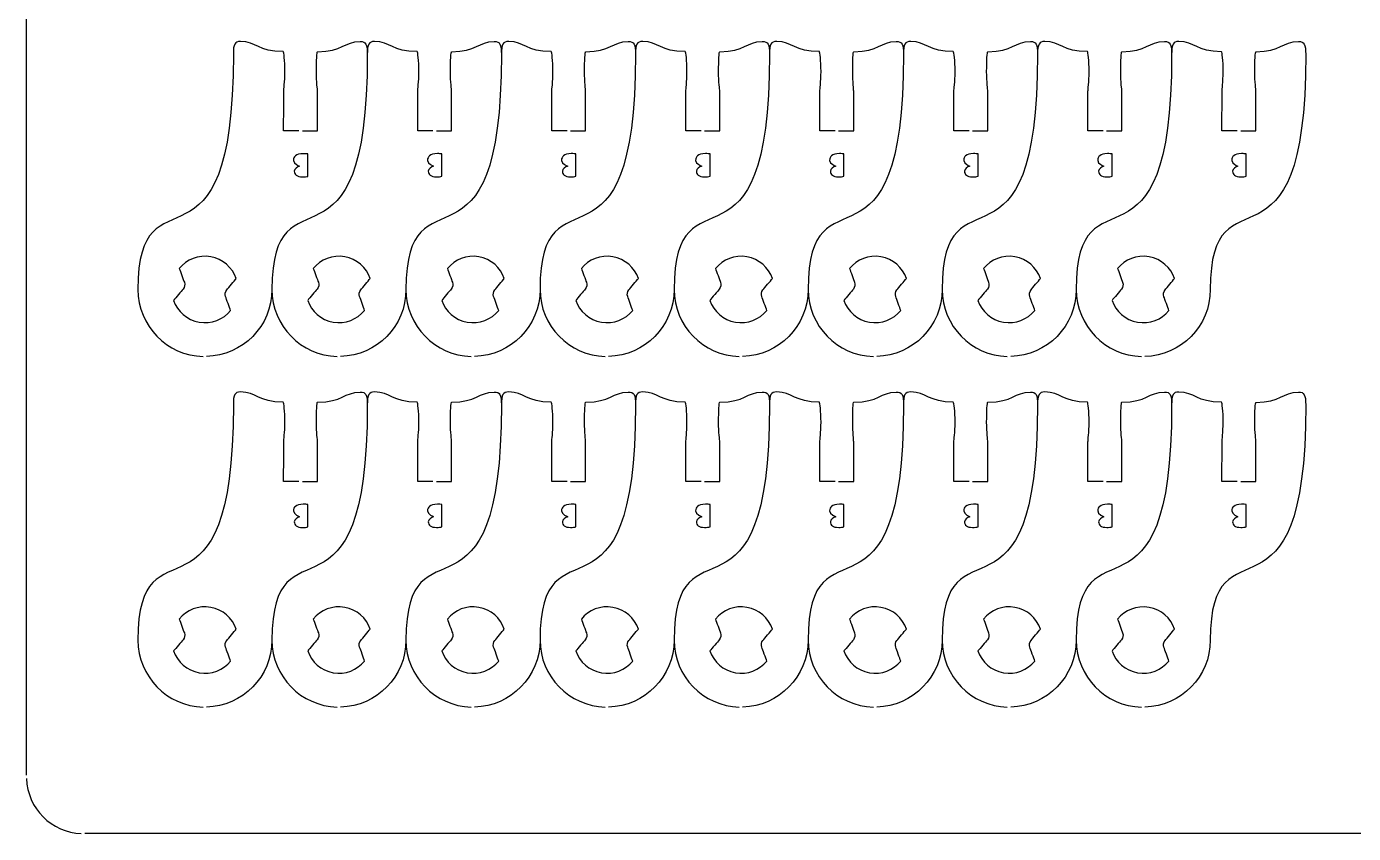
# Model space of a CAD drawing. Extents: x 0 to 300, y 0 to 300.
# Drawn here: x 0 to 117.5, y 0.1 to 71.5 of the extents above; entities that cross this region are included whole.
import ezdxf

# ---------------------------------------------------------------- set-up
doc = ezdxf.new("R2010")
doc.units = 0
doc.header["$MEASUREMENT"] = 0
doc.layers.add('DEFAULT', color=7, linetype='CONTINUOUS')

msp = doc.modelspace()

# ---------------------------------------------------------------- linework, layer by layer
at = {"layer": 'DEFAULT', "color": 1}
for points in [[(0, 5.25), (0, 294.95)], [(294.85, 0.1), (5.15, 0.1)]]:
    msp.add_lwpolyline(points, dxfattribs=at)
for points, knots in [([(24.12, 62.26), (23.67, 62.26), (23.21, 62.26), (22.76, 62.26), (22.76, 62.26), (22.77, 64.89), (22.77, 65.76), (22.77, 65.94), (22.87, 66.55), (22.87, 67.52), (22.87, 68.48), (22.78, 69.26), (22.72, 69.27), (20.51, 69.27), (20.35, 70.17), (18.95, 70.17), (18.43, 70.17), (18.31, 69.95), (18.31, 69.03), (18.31, 47.75), (9.86, 59.66), (9.86, 48.23), (9.86, 45.01), (12.43, 42.38), (15.63, 42.3)], [0, 0, 0, 0, 3.84, 3.84, 3.84, 4.84, 4.84, 4.84, 5.84, 5.84, 5.84, 6.84, 6.84, 6.84, 7.84, 7.84, 7.84, 8.84, 8.84, 8.84, 9.86, 9.86, 9.86, 10.86, 10.86, 10.86, 10.86]), ([(35.98, 62.26), (35.53, 62.26), (35.08, 62.26), (34.63, 62.26), (34.63, 62.26), (34.63, 64.89), (34.63, 65.76), (34.63, 65.94), (34.73, 66.55), (34.74, 67.52), (34.73, 68.48), (34.64, 69.26), (34.58, 69.27), (32.38, 69.27), (32.21, 70.17), (30.82, 70.17), (30.3, 70.17), (30.17, 69.95), (30.17, 69.03), (30.17, 47.75), (21.73, 59.66), (21.73, 48.23), (21.73, 45.01), (24.3, 42.38), (27.5, 42.3)], [0, 0, 0, 0, 3.84, 3.84, 3.84, 4.84, 4.84, 4.84, 5.84, 5.84, 5.84, 6.84, 6.84, 6.84, 7.84, 7.84, 7.84, 8.84, 8.84, 8.84, 9.86, 9.86, 9.86, 10.86, 10.86, 10.86, 10.86]), ([(24.42, 62.26), (24.87, 62.26), (25.32, 62.26), (25.76, 62.26), (25.76, 63.43), (25.76, 64.6), (25.76, 65.76), (25.76, 65.94), (25.67, 66.54), (25.67, 67.52), (25.67, 68.48), (25.71, 69.26), (25.76, 69.26), (27.98, 69.26), (28.14, 70.17), (29.53, 70.17), (30.05, 70.17), (30.17, 69.94), (30.17, 69.02)], [0, 0, 0, 0, 3.82, 3.82, 3.82, 13.74, 13.74, 13.74, 14.74, 14.74, 14.74, 15.74, 15.74, 15.74, 16.74, 16.74, 16.74, 17.74, 17.74, 17.74, 17.74]), ([(47.85, 62.26), (47.4, 62.26), (46.95, 62.26), (46.5, 62.26), (46.5, 62.26), (46.5, 64.89), (46.5, 65.76), (46.5, 65.94), (46.6, 66.55), (46.6, 67.52), (46.6, 68.48), (46.51, 69.26), (46.45, 69.27), (44.24, 69.27), (44.08, 70.17), (42.69, 70.17), (42.17, 70.17), (42.04, 69.95), (42.04, 69.03), (42.04, 47.75), (33.6, 59.66), (33.59, 48.23), (33.59, 45.01), (36.17, 42.38), (39.36, 42.3)], [0, 0, 0, 0, 3.84, 3.84, 3.84, 4.84, 4.84, 4.84, 5.84, 5.84, 5.84, 6.84, 6.84, 6.84, 7.84, 7.84, 7.84, 8.84, 8.84, 8.84, 9.86, 9.86, 9.86, 10.86, 10.86, 10.86, 10.86]), ([(36.28, 62.26), (36.73, 62.26), (37.18, 62.26), (37.63, 62.26), (37.63, 63.43), (37.63, 64.6), (37.63, 65.76), (37.63, 65.94), (37.53, 66.54), (37.53, 67.52), (37.53, 68.48), (37.58, 69.26), (37.63, 69.26), (39.84, 69.26), (40.01, 70.17), (41.4, 70.17), (41.92, 70.17), (42.04, 69.94), (42.04, 69.02)], [0, 0, 0, 0, 3.82, 3.82, 3.82, 13.74, 13.74, 13.74, 14.74, 14.74, 14.74, 15.74, 15.74, 15.74, 16.74, 16.74, 16.74, 17.74, 17.74, 17.74, 17.74]), ([(59.72, 62.26), (59.27, 62.26), (58.82, 62.26), (58.37, 62.26), (58.37, 62.26), (58.37, 64.89), (58.37, 65.76), (58.37, 65.94), (58.47, 66.55), (58.47, 67.52), (58.47, 68.48), (58.38, 69.26), (58.32, 69.27), (56.11, 69.27), (55.95, 70.17), (54.56, 70.17), (54.03, 70.17), (53.91, 69.95), (53.91, 69.03), (53.91, 47.75), (45.46, 59.66), (45.46, 48.23), (45.46, 45.01), (48.04, 42.38), (51.23, 42.3)], [0, 0, 0, 0, 3.84, 3.84, 3.84, 4.84, 4.84, 4.84, 5.84, 5.84, 5.84, 6.84, 6.84, 6.84, 7.84, 7.84, 7.84, 8.84, 8.84, 8.84, 9.86, 9.86, 9.86, 10.86, 10.86, 10.86, 10.86]), ([(48.15, 62.26), (48.6, 62.26), (49.05, 62.26), (49.5, 62.26), (49.5, 63.43), (49.5, 64.6), (49.5, 65.76), (49.5, 65.94), (49.4, 66.54), (49.4, 67.52), (49.4, 68.48), (49.45, 69.26), (49.5, 69.26), (51.71, 69.26), (51.87, 70.17), (53.27, 70.17), (53.79, 70.17), (53.91, 69.94), (53.91, 69.02)], [0, 0, 0, 0, 3.82, 3.82, 3.82, 13.74, 13.74, 13.74, 14.74, 14.74, 14.74, 15.74, 15.74, 15.74, 16.74, 16.74, 16.74, 17.74, 17.74, 17.74, 17.74]), ([(71.59, 62.26), (71.14, 62.26), (70.68, 62.26), (70.23, 62.26), (70.23, 62.26), (70.24, 64.89), (70.24, 65.76), (70.24, 65.94), (70.33, 66.55), (70.34, 67.52), (70.33, 68.48), (70.25, 69.26), (70.19, 69.27), (67.98, 69.27), (67.82, 70.17), (66.42, 70.17), (65.9, 70.17), (65.78, 69.95), (65.78, 69.03), (65.78, 47.75), (57.33, 59.66), (57.33, 48.23), (57.33, 45.01), (59.9, 42.38), (63.1, 42.3)], [0, 0, 0, 0, 3.84, 3.84, 3.84, 4.84, 4.84, 4.84, 5.84, 5.84, 5.84, 6.84, 6.84, 6.84, 7.84, 7.84, 7.84, 8.84, 8.84, 8.84, 9.86, 9.86, 9.86, 10.86, 10.86, 10.86, 10.86]), ([(60.02, 62.26), (60.47, 62.26), (60.92, 62.26), (61.37, 62.26), (61.37, 63.43), (61.37, 64.6), (61.37, 65.76), (61.37, 65.94), (61.27, 66.54), (61.27, 67.52), (61.27, 68.48), (61.31, 69.26), (61.37, 69.26), (63.58, 69.26), (63.74, 70.17), (65.13, 70.17), (65.65, 70.17), (65.78, 69.94), (65.78, 69.02)], [0, 0, 0, 0, 3.82, 3.82, 3.82, 13.74, 13.74, 13.74, 14.74, 14.74, 14.74, 15.74, 15.74, 15.74, 16.74, 16.74, 16.74, 17.74, 17.74, 17.74, 17.74]), ([(83.45, 62.26), (83, 62.26), (82.55, 62.26), (82.1, 62.26), (82.1, 62.26), (82.1, 64.89), (82.1, 65.76), (82.1, 65.94), (82.2, 66.55), (82.21, 67.52), (82.2, 68.48), (82.11, 69.26), (82.05, 69.27), (79.85, 69.27), (79.68, 70.17), (78.29, 70.17), (77.77, 70.17), (77.64, 69.95), (77.64, 69.03), (77.64, 47.75), (69.2, 59.66), (69.2, 48.23), (69.2, 45.01), (71.77, 42.38), (74.97, 42.3)], [0, 0, 0, 0, 3.84, 3.84, 3.84, 4.84, 4.84, 4.84, 5.84, 5.84, 5.84, 6.84, 6.84, 6.84, 7.84, 7.84, 7.84, 8.84, 8.84, 8.84, 9.86, 9.86, 9.86, 10.86, 10.86, 10.86, 10.86]), ([(71.89, 62.26), (72.34, 62.26), (72.79, 62.26), (73.23, 62.26), (73.23, 63.43), (73.23, 64.6), (73.23, 65.76), (73.23, 65.94), (73.14, 66.54), (73.14, 67.52), (73.14, 68.48), (73.18, 69.26), (73.23, 69.26), (75.45, 69.26), (75.61, 70.17), (77, 70.17), (77.52, 70.17), (77.64, 69.94), (77.64, 69.02)], [0, 0, 0, 0, 3.82, 3.82, 3.82, 13.74, 13.74, 13.74, 14.74, 14.74, 14.74, 15.74, 15.74, 15.74, 16.74, 16.74, 16.74, 17.74, 17.74, 17.74, 17.74]), ([(95.32, 62.26), (94.87, 62.26), (94.42, 62.26), (93.97, 62.26), (93.97, 62.26), (93.97, 64.89), (93.97, 65.76), (93.97, 65.94), (94.07, 66.55), (94.07, 67.52), (94.07, 68.48), (93.98, 69.26), (93.92, 69.27), (91.71, 69.27), (91.55, 70.17), (90.16, 70.17), (89.64, 70.17), (89.51, 69.95), (89.51, 69.03), (89.51, 47.75), (81.07, 59.66), (81.06, 48.23), (81.06, 45.01), (83.64, 42.38), (86.83, 42.3)], [0, 0, 0, 0, 3.84, 3.84, 3.84, 4.84, 4.84, 4.84, 5.84, 5.84, 5.84, 6.84, 6.84, 6.84, 7.84, 7.84, 7.84, 8.84, 8.84, 8.84, 9.86, 9.86, 9.86, 10.86, 10.86, 10.86, 10.86]), ([(83.75, 62.26), (84.2, 62.26), (84.65, 62.26), (85.1, 62.26), (85.1, 63.43), (85.1, 64.6), (85.1, 65.76), (85.1, 65.94), (85, 66.54), (85, 67.52), (85, 68.48), (85.05, 69.26), (85.1, 69.26), (87.31, 69.26), (87.48, 70.17), (88.87, 70.17), (89.39, 70.17), (89.51, 69.94), (89.51, 69.02)], [0, 0, 0, 0, 3.82, 3.82, 3.82, 13.74, 13.74, 13.74, 14.74, 14.74, 14.74, 15.74, 15.74, 15.74, 16.74, 16.74, 16.74, 17.74, 17.74, 17.74, 17.74]), ([(107.19, 62.26), (106.74, 62.26), (106.29, 62.26), (105.83, 62.26), (105.83, 62.26), (105.84, 64.88), (105.84, 65.76), (105.84, 65.94), (105.94, 66.55), (105.94, 67.51), (105.94, 68.47), (105.85, 69.25), (105.79, 69.26), (103.58, 69.26), (103.42, 70.17), (102.02, 70.17), (101.5, 70.17), (101.38, 69.94), (101.38, 69.02), (101.38, 47.75), (92.93, 59.65), (92.93, 48.22), (92.93, 45.01), (95.51, 42.38), (98.7, 42.3)], [0, 0, 0, 0, 3.84, 3.84, 3.84, 4.84, 4.84, 4.84, 5.84, 5.84, 5.84, 6.84, 6.84, 6.84, 7.84, 7.84, 7.84, 8.84, 8.84, 8.84, 9.86, 9.86, 9.86, 10.86, 10.86, 10.86, 10.86]), ([(95.62, 62.26), (96.07, 62.26), (96.52, 62.26), (96.97, 62.26), (96.97, 63.43), (96.97, 64.6), (96.97, 65.76), (96.97, 65.94), (96.87, 66.54), (96.87, 67.52), (96.87, 68.48), (96.92, 69.26), (96.97, 69.26), (99.18, 69.26), (99.34, 70.17), (100.74, 70.17), (101.26, 70.17), (101.38, 69.94), (101.38, 69.02)], [0, 0, 0, 0, 3.82, 3.82, 3.82, 13.74, 13.74, 13.74, 14.74, 14.74, 14.74, 15.74, 15.74, 15.74, 16.74, 16.74, 16.74, 17.74, 17.74, 17.74, 17.74]), ([(107.49, 62.26), (107.94, 62.26), (108.39, 62.26), (108.84, 62.26), (108.84, 63.43), (108.84, 64.59), (108.84, 65.76), (108.84, 65.94), (108.74, 66.54), (108.74, 67.51), (108.74, 68.48), (108.78, 69.26), (108.84, 69.26), (111.05, 69.26), (111.21, 70.17), (112.6, 70.17), (113.12, 70.17), (113.25, 69.94), (113.25, 69.02), (113.25, 47.75), (104.8, 59.65), (104.8, 48.23), (104.8, 45), (102.21, 42.36), (99, 42.3)], [0, 0, 0, 0, 3.82, 3.82, 3.82, 13.74, 13.74, 13.74, 14.74, 14.74, 14.74, 15.74, 15.74, 15.74, 16.74, 16.74, 16.74, 17.74, 17.74, 17.74, 18.74, 18.74, 18.74, 19.74, 19.74, 19.74, 19.74]), ([(16.31, 51.12), (17.38, 50.93), (18.22, 50.17), (18.57, 49.2), (18.38, 48.97), (17.89, 48.39), (17.72, 48.2), (17.59, 48.03), (17.55, 47.8), (17.62, 47.6), (17.71, 47.36), (17.97, 46.64), (18.07, 46.37), (17.42, 45.58), (16.37, 45.15), (15.29, 45.34), (14.2, 45.53), (13.36, 46.29), (13.02, 47.26), (13.21, 47.48), (13.7, 48.07), (13.86, 48.26), (14, 48.43), (14.04, 48.66), (13.97, 48.86), (13.88, 49.1), (13.62, 49.81), (13.52, 50.08), (14.17, 50.88), (15.22, 51.31), (16.31, 51.12)], [1, 1, 1, 1, 2, 2, 2, 3, 3, 3, 4, 4, 4, 5, 5, 5, 6, 6, 6, 7, 7, 7, 8, 8, 8, 9, 9, 9, 10, 10, 10, 11, 11, 11, 11]), ([(28.17, 51.12), (29.25, 50.93), (30.09, 50.17), (30.43, 49.2), (30.24, 48.97), (29.76, 48.39), (29.59, 48.2), (29.45, 48.03), (29.41, 47.8), (29.49, 47.6), (29.58, 47.36), (29.83, 46.64), (29.93, 46.37), (29.28, 45.58), (28.23, 45.15), (27.15, 45.34), (26.07, 45.53), (25.23, 46.29), (24.89, 47.26), (25.08, 47.48), (25.57, 48.07), (25.73, 48.26), (25.87, 48.43), (25.91, 48.66), (25.84, 48.86), (25.75, 49.1), (25.49, 49.81), (25.39, 50.08), (26.04, 50.88), (27.09, 51.31), (28.17, 51.12)], [1, 1, 1, 1, 2, 2, 2, 3, 3, 3, 4, 4, 4, 5, 5, 5, 6, 6, 6, 7, 7, 7, 8, 8, 8, 9, 9, 9, 10, 10, 10, 11, 11, 11, 11]), ([(40.04, 51.12), (41.12, 50.93), (41.96, 50.17), (42.3, 49.2), (42.11, 48.97), (41.62, 48.39), (41.46, 48.2), (41.32, 48.03), (41.28, 47.8), (41.35, 47.6), (41.44, 47.36), (41.7, 46.64), (41.8, 46.37), (41.15, 45.58), (40.1, 45.15), (39.02, 45.34), (37.93, 45.53), (37.09, 46.29), (36.76, 47.26), (36.95, 47.48), (37.43, 48.07), (37.6, 48.26), (37.74, 48.43), (37.78, 48.66), (37.7, 48.86), (37.62, 49.1), (37.36, 49.81), (37.26, 50.08), (37.91, 50.88), (38.96, 51.31), (40.04, 51.12)], [1, 1, 1, 1, 2, 2, 2, 3, 3, 3, 4, 4, 4, 5, 5, 5, 6, 6, 6, 7, 7, 7, 8, 8, 8, 9, 9, 9, 10, 10, 10, 11, 11, 11, 11]), ([(51.91, 51.12), (52.99, 50.93), (53.83, 50.17), (54.17, 49.2), (53.98, 48.97), (53.49, 48.39), (53.33, 48.2), (53.19, 48.03), (53.15, 47.8), (53.22, 47.6), (53.31, 47.36), (53.57, 46.64), (53.67, 46.37), (53.02, 45.58), (51.97, 45.15), (50.89, 45.34), (49.8, 45.53), (48.96, 46.29), (48.63, 47.26), (48.81, 47.48), (49.3, 48.07), (49.47, 48.26), (49.6, 48.43), (49.65, 48.66), (49.57, 48.86), (49.48, 49.1), (49.23, 49.81), (49.12, 50.08), (49.77, 50.88), (50.82, 51.31), (51.91, 51.12)], [1, 1, 1, 1, 2, 2, 2, 3, 3, 3, 4, 4, 4, 5, 5, 5, 6, 6, 6, 7, 7, 7, 8, 8, 8, 9, 9, 9, 10, 10, 10, 11, 11, 11, 11]), ([(63.78, 51.12), (64.85, 50.93), (65.69, 50.17), (66.04, 49.2), (65.85, 48.97), (65.36, 48.39), (65.19, 48.2), (65.06, 48.03), (65.02, 47.8), (65.09, 47.6), (65.18, 47.36), (65.44, 46.64), (65.54, 46.37), (64.89, 45.58), (63.83, 45.15), (62.76, 45.34), (61.67, 45.53), (60.83, 46.29), (60.49, 47.26), (60.68, 47.48), (61.17, 48.07), (61.33, 48.26), (61.47, 48.43), (61.51, 48.66), (61.44, 48.86), (61.35, 49.1), (61.09, 49.81), (60.99, 50.08), (61.64, 50.88), (62.69, 51.31), (63.78, 51.12)], [1, 1, 1, 1, 2, 2, 2, 3, 3, 3, 4, 4, 4, 5, 5, 5, 6, 6, 6, 7, 7, 7, 8, 8, 8, 9, 9, 9, 10, 10, 10, 11, 11, 11, 11]), ([(75.64, 51.12), (76.72, 50.93), (77.56, 50.17), (77.9, 49.2), (77.71, 48.97), (77.23, 48.39), (77.06, 48.2), (76.92, 48.03), (76.88, 47.8), (76.95, 47.6), (77.05, 47.36), (77.3, 46.64), (77.4, 46.37), (76.75, 45.58), (75.7, 45.15), (74.62, 45.34), (73.54, 45.53), (72.7, 46.29), (72.36, 47.26), (72.55, 47.48), (73.04, 48.07), (73.2, 48.26), (73.34, 48.43), (73.38, 48.66), (73.31, 48.86), (73.22, 49.1), (72.96, 49.81), (72.86, 50.08), (73.51, 50.88), (74.56, 51.31), (75.64, 51.12)], [1, 1, 1, 1, 2, 2, 2, 3, 3, 3, 4, 4, 4, 5, 5, 5, 6, 6, 6, 7, 7, 7, 8, 8, 8, 9, 9, 9, 10, 10, 10, 11, 11, 11, 11]), ([(87.51, 51.12), (88.59, 50.93), (89.43, 50.17), (89.77, 49.2), (89.58, 48.97), (89.09, 48.39), (88.93, 48.2), (88.79, 48.03), (88.75, 47.8), (88.82, 47.6), (88.91, 47.36), (89.17, 46.64), (89.27, 46.37), (88.62, 45.58), (87.57, 45.15), (86.49, 45.34), (85.4, 45.53), (84.56, 46.29), (84.23, 47.26), (84.42, 47.48), (84.9, 48.07), (85.07, 48.26), (85.21, 48.43), (85.25, 48.66), (85.17, 48.86), (85.09, 49.1), (84.83, 49.81), (84.73, 50.08), (85.38, 50.88), (86.43, 51.31), (87.51, 51.12)], [1, 1, 1, 1, 2, 2, 2, 3, 3, 3, 4, 4, 4, 5, 5, 5, 6, 6, 6, 7, 7, 7, 8, 8, 8, 9, 9, 9, 10, 10, 10, 11, 11, 11, 11]), ([(99.38, 51.12), (100.46, 50.92), (101.3, 50.17), (101.64, 49.2), (101.45, 48.97), (100.96, 48.39), (100.8, 48.19), (100.66, 48.03), (100.62, 47.8), (100.69, 47.59), (100.78, 47.35), (101.04, 46.63), (101.14, 46.36), (100.49, 45.57), (99.44, 45.15), (98.36, 45.34), (97.27, 45.53), (96.43, 46.29), (96.1, 47.26), (96.28, 47.48), (96.77, 48.06), (96.94, 48.26), (97.07, 48.42), (97.12, 48.65), (97.04, 48.86), (96.95, 49.1), (96.7, 49.8), (96.59, 50.08), (97.24, 50.88), (98.29, 51.31), (99.38, 51.12)], [1, 1, 1, 1, 2, 2, 2, 3, 3, 3, 4, 4, 4, 5, 5, 5, 6, 6, 6, 7, 7, 7, 8, 8, 8, 9, 9, 9, 10, 10, 10, 11, 11, 11, 11]), ([(21.73, 48.23), (21.73, 48.23), (21.73, 48.23), (21.73, 48.22), (21.72, 45), (19.13, 42.37), (15.93, 42.3)], [0, 0, 0, 0, 0.02, 0.02, 0.02, 1.02, 1.02, 1.02, 1.02]), ([(33.59, 48.23), (33.59, 48.23), (33.59, 48.23), (33.59, 48.22), (33.59, 45), (31, 42.37), (27.8, 42.3)], [0, 0, 0, 0, 0.02, 0.02, 0.02, 1.02, 1.02, 1.02, 1.02]), ([(45.46, 48.23), (45.46, 48.23), (45.46, 48.23), (45.46, 48.22), (45.46, 45), (42.87, 42.37), (39.66, 42.3)], [0, 0, 0, 0, 0.02, 0.02, 0.02, 1.02, 1.02, 1.02, 1.02]), ([(57.33, 48.23), (57.33, 48.23), (57.33, 48.23), (57.33, 48.22), (57.32, 45), (54.74, 42.37), (51.53, 42.3)], [0, 0, 0, 0, 0.02, 0.02, 0.02, 1.02, 1.02, 1.02, 1.02]), ([(69.2, 48.23), (69.2, 48.23), (69.2, 48.23), (69.2, 48.22), (69.19, 45), (66.6, 42.37), (63.4, 42.3)], [0, 0, 0, 0, 0.02, 0.02, 0.02, 1.02, 1.02, 1.02, 1.02]), ([(81.06, 48.23), (81.06, 48.23), (81.06, 48.23), (81.06, 48.22), (81.06, 45), (78.47, 42.37), (75.27, 42.3)], [0, 0, 0, 0, 0.02, 0.02, 0.02, 1.02, 1.02, 1.02, 1.02]), ([(92.93, 48.23), (92.93, 48.23), (92.93, 48.23), (92.93, 48.22), (92.93, 45), (90.34, 42.37), (87.13, 42.3)], [0, 0, 0, 0, 0.02, 0.02, 0.02, 1.02, 1.02, 1.02, 1.02]), ([(24.12, 31.25), (23.67, 31.25), (23.21, 31.25), (22.76, 31.25), (22.76, 31.25), (22.77, 33.87), (22.77, 34.75), (22.77, 34.92), (22.87, 35.53), (22.87, 36.5), (22.87, 37.46), (22.78, 38.24), (22.72, 38.25), (20.51, 38.25), (20.35, 39.16), (18.95, 39.16), (18.43, 39.16), (18.31, 38.93), (18.31, 38.01), (18.31, 16.74), (9.86, 28.64), (9.86, 17.21), (9.86, 13.99), (12.43, 11.37), (15.63, 11.28)], [0, 0, 0, 0, 3.84, 3.84, 3.84, 4.84, 4.84, 4.84, 5.84, 5.84, 5.84, 6.84, 6.84, 6.84, 7.84, 7.84, 7.84, 8.84, 8.84, 8.84, 9.86, 9.86, 9.86, 10.86, 10.86, 10.86, 10.86]), ([(35.98, 31.25), (35.53, 31.25), (35.08, 31.25), (34.63, 31.25), (34.63, 31.25), (34.63, 33.87), (34.63, 34.75), (34.63, 34.92), (34.73, 35.53), (34.74, 36.5), (34.73, 37.46), (34.64, 38.24), (34.58, 38.25), (32.38, 38.25), (32.21, 39.16), (30.82, 39.16), (30.3, 39.16), (30.17, 38.93), (30.17, 38.01), (30.17, 16.74), (21.73, 28.64), (21.73, 17.21), (21.73, 13.99), (24.3, 11.37), (27.5, 11.28)], [0, 0, 0, 0, 3.84, 3.84, 3.84, 4.84, 4.84, 4.84, 5.84, 5.84, 5.84, 6.84, 6.84, 6.84, 7.84, 7.84, 7.84, 8.84, 8.84, 8.84, 9.86, 9.86, 9.86, 10.86, 10.86, 10.86, 10.86]), ([(24.42, 31.25), (24.87, 31.25), (25.32, 31.25), (25.76, 31.25), (25.76, 32.41), (25.76, 33.58), (25.76, 34.75), (25.76, 34.92), (25.67, 35.53), (25.67, 36.5), (25.67, 37.47), (25.71, 38.25), (25.76, 38.25), (27.98, 38.25), (28.14, 39.15), (29.53, 39.15), (30.05, 39.15), (30.17, 38.93), (30.17, 38.01)], [0, 0, 0, 0, 3.82, 3.82, 3.82, 13.74, 13.74, 13.74, 14.74, 14.74, 14.74, 15.74, 15.74, 15.74, 16.74, 16.74, 16.74, 17.74, 17.74, 17.74, 17.74]), ([(47.85, 31.25), (47.4, 31.25), (46.95, 31.25), (46.5, 31.25), (46.5, 31.25), (46.5, 33.87), (46.5, 34.75), (46.5, 34.92), (46.6, 35.53), (46.6, 36.5), (46.6, 37.46), (46.51, 38.24), (46.45, 38.25), (44.24, 38.25), (44.08, 39.16), (42.69, 39.16), (42.17, 39.16), (42.04, 38.93), (42.04, 38.01), (42.04, 16.74), (33.6, 28.64), (33.59, 17.21), (33.59, 13.99), (36.17, 11.37), (39.36, 11.28)], [0, 0, 0, 0, 3.84, 3.84, 3.84, 4.84, 4.84, 4.84, 5.84, 5.84, 5.84, 6.84, 6.84, 6.84, 7.84, 7.84, 7.84, 8.84, 8.84, 8.84, 9.86, 9.86, 9.86, 10.86, 10.86, 10.86, 10.86]), ([(36.28, 31.25), (36.73, 31.25), (37.18, 31.25), (37.63, 31.25), (37.63, 32.41), (37.63, 33.58), (37.63, 34.75), (37.63, 34.92), (37.53, 35.53), (37.53, 36.5), (37.53, 37.47), (37.58, 38.25), (37.63, 38.25), (39.84, 38.25), (40.01, 39.15), (41.4, 39.15), (41.92, 39.15), (42.04, 38.93), (42.04, 38.01)], [0, 0, 0, 0, 3.82, 3.82, 3.82, 13.74, 13.74, 13.74, 14.74, 14.74, 14.74, 15.74, 15.74, 15.74, 16.74, 16.74, 16.74, 17.74, 17.74, 17.74, 17.74]), ([(59.72, 31.25), (59.27, 31.25), (58.82, 31.25), (58.37, 31.25), (58.37, 31.25), (58.37, 33.87), (58.37, 34.75), (58.37, 34.92), (58.47, 35.53), (58.47, 36.5), (58.47, 37.46), (58.38, 38.24), (58.32, 38.25), (56.11, 38.25), (55.95, 39.16), (54.56, 39.16), (54.03, 39.16), (53.91, 38.93), (53.91, 38.01), (53.91, 16.74), (45.46, 28.64), (45.46, 17.21), (45.46, 13.99), (48.04, 11.37), (51.23, 11.28)], [0, 0, 0, 0, 3.84, 3.84, 3.84, 4.84, 4.84, 4.84, 5.84, 5.84, 5.84, 6.84, 6.84, 6.84, 7.84, 7.84, 7.84, 8.84, 8.84, 8.84, 9.86, 9.86, 9.86, 10.86, 10.86, 10.86, 10.86]), ([(48.15, 31.25), (48.6, 31.25), (49.05, 31.25), (49.5, 31.25), (49.5, 32.41), (49.5, 33.58), (49.5, 34.75), (49.5, 34.92), (49.4, 35.53), (49.4, 36.5), (49.4, 37.47), (49.45, 38.25), (49.5, 38.25), (51.71, 38.25), (51.87, 39.15), (53.27, 39.15), (53.79, 39.15), (53.91, 38.93), (53.91, 38.01)], [0, 0, 0, 0, 3.82, 3.82, 3.82, 13.74, 13.74, 13.74, 14.74, 14.74, 14.74, 15.74, 15.74, 15.74, 16.74, 16.74, 16.74, 17.74, 17.74, 17.74, 17.74]), ([(71.59, 31.25), (71.14, 31.25), (70.68, 31.25), (70.23, 31.25), (70.23, 31.25), (70.24, 33.87), (70.24, 34.75), (70.24, 34.92), (70.33, 35.53), (70.34, 36.5), (70.33, 37.46), (70.25, 38.24), (70.19, 38.25), (67.98, 38.25), (67.82, 39.16), (66.42, 39.16), (65.9, 39.16), (65.78, 38.93), (65.78, 38.01), (65.78, 16.74), (57.33, 28.64), (57.33, 17.21), (57.33, 13.99), (59.9, 11.37), (63.1, 11.28)], [0, 0, 0, 0, 3.84, 3.84, 3.84, 4.84, 4.84, 4.84, 5.84, 5.84, 5.84, 6.84, 6.84, 6.84, 7.84, 7.84, 7.84, 8.84, 8.84, 8.84, 9.86, 9.86, 9.86, 10.86, 10.86, 10.86, 10.86]), ([(60.02, 31.25), (60.47, 31.25), (60.92, 31.25), (61.37, 31.25), (61.37, 32.41), (61.37, 33.58), (61.37, 34.75), (61.37, 34.92), (61.27, 35.53), (61.27, 36.5), (61.27, 37.47), (61.31, 38.25), (61.37, 38.25), (63.58, 38.25), (63.74, 39.15), (65.13, 39.15), (65.65, 39.15), (65.78, 38.93), (65.78, 38.01)], [0, 0, 0, 0, 3.82, 3.82, 3.82, 13.74, 13.74, 13.74, 14.74, 14.74, 14.74, 15.74, 15.74, 15.74, 16.74, 16.74, 16.74, 17.74, 17.74, 17.74, 17.74]), ([(83.45, 31.25), (83, 31.25), (82.55, 31.25), (82.1, 31.25), (82.1, 31.25), (82.1, 33.87), (82.1, 34.75), (82.1, 34.92), (82.2, 35.53), (82.21, 36.5), (82.2, 37.46), (82.11, 38.24), (82.05, 38.25), (79.85, 38.25), (79.68, 39.16), (78.29, 39.16), (77.77, 39.16), (77.64, 38.93), (77.64, 38.01), (77.64, 16.74), (69.2, 28.64), (69.2, 17.21), (69.2, 13.99), (71.77, 11.37), (74.97, 11.28)], [0, 0, 0, 0, 3.84, 3.84, 3.84, 4.84, 4.84, 4.84, 5.84, 5.84, 5.84, 6.84, 6.84, 6.84, 7.84, 7.84, 7.84, 8.84, 8.84, 8.84, 9.86, 9.86, 9.86, 10.86, 10.86, 10.86, 10.86]), ([(71.89, 31.25), (72.34, 31.25), (72.79, 31.25), (73.23, 31.25), (73.23, 32.41), (73.23, 33.58), (73.23, 34.75), (73.23, 34.92), (73.14, 35.53), (73.14, 36.5), (73.14, 37.47), (73.18, 38.25), (73.23, 38.25), (75.45, 38.25), (75.61, 39.15), (77, 39.15), (77.52, 39.15), (77.64, 38.93), (77.64, 38.01)], [0, 0, 0, 0, 3.82, 3.82, 3.82, 13.74, 13.74, 13.74, 14.74, 14.74, 14.74, 15.74, 15.74, 15.74, 16.74, 16.74, 16.74, 17.74, 17.74, 17.74, 17.74]), ([(95.32, 31.25), (94.87, 31.25), (94.42, 31.25), (93.97, 31.25), (93.97, 31.25), (93.97, 33.87), (93.97, 34.75), (93.97, 34.92), (94.07, 35.53), (94.07, 36.5), (94.07, 37.46), (93.98, 38.24), (93.92, 38.25), (91.71, 38.25), (91.55, 39.16), (90.16, 39.16), (89.64, 39.16), (89.51, 38.93), (89.51, 38.01), (89.51, 16.74), (81.07, 28.64), (81.06, 17.21), (81.06, 13.99), (83.64, 11.37), (86.83, 11.28)], [0, 0, 0, 0, 3.84, 3.84, 3.84, 4.84, 4.84, 4.84, 5.84, 5.84, 5.84, 6.84, 6.84, 6.84, 7.84, 7.84, 7.84, 8.84, 8.84, 8.84, 9.86, 9.86, 9.86, 10.86, 10.86, 10.86, 10.86]), ([(83.75, 31.25), (84.2, 31.25), (84.65, 31.25), (85.1, 31.25), (85.1, 32.41), (85.1, 33.58), (85.1, 34.75), (85.1, 34.92), (85, 35.53), (85, 36.5), (85, 37.47), (85.05, 38.25), (85.1, 38.25), (87.31, 38.25), (87.48, 39.15), (88.87, 39.15), (89.39, 39.15), (89.51, 38.93), (89.51, 38.01)], [0, 0, 0, 0, 3.82, 3.82, 3.82, 13.74, 13.74, 13.74, 14.74, 14.74, 14.74, 15.74, 15.74, 15.74, 16.74, 16.74, 16.74, 17.74, 17.74, 17.74, 17.74]), ([(107.19, 31.24), (106.74, 31.24), (106.29, 31.24), (105.83, 31.24), (105.83, 31.24), (105.84, 33.87), (105.84, 34.74), (105.84, 34.92), (105.94, 35.53), (105.94, 36.5), (105.94, 37.46), (105.85, 38.24), (105.79, 38.25), (103.58, 38.25), (103.42, 39.15), (102.02, 39.15), (101.5, 39.15), (101.38, 38.93), (101.38, 38.01), (101.38, 16.73), (92.93, 28.64), (92.93, 17.21), (92.93, 13.99), (95.51, 11.36), (98.7, 11.28)], [0, 0, 0, 0, 3.84, 3.84, 3.84, 4.84, 4.84, 4.84, 5.84, 5.84, 5.84, 6.84, 6.84, 6.84, 7.84, 7.84, 7.84, 8.84, 8.84, 8.84, 9.86, 9.86, 9.86, 10.86, 10.86, 10.86, 10.86]), ([(95.62, 31.25), (96.07, 31.25), (96.52, 31.25), (96.97, 31.25), (96.97, 32.41), (96.97, 33.58), (96.97, 34.75), (96.97, 34.92), (96.87, 35.53), (96.87, 36.5), (96.87, 37.47), (96.92, 38.25), (96.97, 38.25), (99.18, 38.25), (99.34, 39.15), (100.74, 39.15), (101.26, 39.15), (101.38, 38.93), (101.38, 38.01)], [0, 0, 0, 0, 3.82, 3.82, 3.82, 13.74, 13.74, 13.74, 14.74, 14.74, 14.74, 15.74, 15.74, 15.74, 16.74, 16.74, 16.74, 17.74, 17.74, 17.74, 17.74]), ([(107.49, 31.24), (107.94, 31.24), (108.39, 31.24), (108.84, 31.24), (108.84, 32.41), (108.84, 33.58), (108.84, 34.74), (108.84, 34.92), (108.74, 35.52), (108.74, 36.5), (108.74, 37.46), (108.78, 38.24), (108.84, 38.24), (111.05, 38.24), (111.21, 39.15), (112.6, 39.15), (113.12, 39.15), (113.25, 38.92), (113.25, 38), (113.25, 16.73), (104.8, 28.63), (104.8, 17.21), (104.8, 13.99), (102.21, 11.35), (99, 11.28)], [0, 0, 0, 0, 3.82, 3.82, 3.82, 13.74, 13.74, 13.74, 14.74, 14.74, 14.74, 15.74, 15.74, 15.74, 16.74, 16.74, 16.74, 17.74, 17.74, 17.74, 18.74, 18.74, 18.74, 19.74, 19.74, 19.74, 19.74]), ([(16.31, 20.1), (17.38, 19.91), (18.22, 19.15), (18.57, 18.18), (18.38, 17.96), (17.89, 17.37), (17.72, 17.18), (17.59, 17.02), (17.55, 16.79), (17.62, 16.58), (17.71, 16.34), (17.97, 15.62), (18.07, 15.35), (17.42, 14.56), (16.37, 14.13), (15.29, 14.32), (14.2, 14.51), (13.36, 15.28), (13.02, 16.25), (13.21, 16.47), (13.7, 17.05), (13.86, 17.24), (14, 17.41), (14.04, 17.64), (13.97, 17.84), (13.88, 18.08), (13.62, 18.79), (13.52, 19.07), (14.17, 19.87), (15.22, 20.3), (16.31, 20.1)], [1, 1, 1, 1, 2, 2, 2, 3, 3, 3, 4, 4, 4, 5, 5, 5, 6, 6, 6, 7, 7, 7, 8, 8, 8, 9, 9, 9, 10, 10, 10, 11, 11, 11, 11]), ([(28.17, 20.1), (29.25, 19.91), (30.09, 19.15), (30.43, 18.18), (30.24, 17.96), (29.76, 17.37), (29.59, 17.18), (29.45, 17.02), (29.41, 16.79), (29.49, 16.58), (29.58, 16.34), (29.83, 15.62), (29.93, 15.35), (29.28, 14.56), (28.23, 14.13), (27.15, 14.32), (26.07, 14.51), (25.23, 15.28), (24.89, 16.25), (25.08, 16.47), (25.57, 17.05), (25.73, 17.24), (25.87, 17.41), (25.91, 17.64), (25.84, 17.84), (25.75, 18.08), (25.49, 18.79), (25.39, 19.07), (26.04, 19.87), (27.09, 20.3), (28.17, 20.1)], [1, 1, 1, 1, 2, 2, 2, 3, 3, 3, 4, 4, 4, 5, 5, 5, 6, 6, 6, 7, 7, 7, 8, 8, 8, 9, 9, 9, 10, 10, 10, 11, 11, 11, 11]), ([(40.04, 20.1), (41.12, 19.91), (41.96, 19.15), (42.3, 18.18), (42.11, 17.96), (41.62, 17.37), (41.46, 17.18), (41.32, 17.02), (41.28, 16.79), (41.35, 16.58), (41.44, 16.34), (41.7, 15.62), (41.8, 15.35), (41.15, 14.56), (40.1, 14.13), (39.02, 14.32), (37.93, 14.51), (37.09, 15.28), (36.76, 16.25), (36.95, 16.47), (37.43, 17.05), (37.6, 17.24), (37.74, 17.41), (37.78, 17.64), (37.7, 17.84), (37.62, 18.08), (37.36, 18.79), (37.26, 19.07), (37.91, 19.87), (38.96, 20.3), (40.04, 20.1)], [1, 1, 1, 1, 2, 2, 2, 3, 3, 3, 4, 4, 4, 5, 5, 5, 6, 6, 6, 7, 7, 7, 8, 8, 8, 9, 9, 9, 10, 10, 10, 11, 11, 11, 11]), ([(51.91, 20.1), (52.99, 19.91), (53.83, 19.15), (54.17, 18.18), (53.98, 17.96), (53.49, 17.37), (53.33, 17.18), (53.19, 17.02), (53.15, 16.79), (53.22, 16.58), (53.31, 16.34), (53.57, 15.62), (53.67, 15.35), (53.02, 14.56), (51.97, 14.13), (50.89, 14.32), (49.8, 14.51), (48.96, 15.28), (48.63, 16.25), (48.81, 16.47), (49.3, 17.05), (49.47, 17.24), (49.6, 17.41), (49.65, 17.64), (49.57, 17.84), (49.48, 18.08), (49.23, 18.79), (49.12, 19.07), (49.77, 19.87), (50.82, 20.3), (51.91, 20.1)], [1, 1, 1, 1, 2, 2, 2, 3, 3, 3, 4, 4, 4, 5, 5, 5, 6, 6, 6, 7, 7, 7, 8, 8, 8, 9, 9, 9, 10, 10, 10, 11, 11, 11, 11]), ([(63.78, 20.1), (64.85, 19.91), (65.69, 19.15), (66.04, 18.18), (65.85, 17.96), (65.36, 17.37), (65.19, 17.18), (65.06, 17.02), (65.02, 16.79), (65.09, 16.58), (65.18, 16.34), (65.44, 15.62), (65.54, 15.35), (64.89, 14.56), (63.83, 14.13), (62.76, 14.32), (61.67, 14.51), (60.83, 15.28), (60.49, 16.25), (60.68, 16.47), (61.17, 17.05), (61.33, 17.24), (61.47, 17.41), (61.51, 17.64), (61.44, 17.84), (61.35, 18.08), (61.09, 18.79), (60.99, 19.07), (61.64, 19.87), (62.69, 20.3), (63.78, 20.1)], [1, 1, 1, 1, 2, 2, 2, 3, 3, 3, 4, 4, 4, 5, 5, 5, 6, 6, 6, 7, 7, 7, 8, 8, 8, 9, 9, 9, 10, 10, 10, 11, 11, 11, 11]), ([(75.64, 20.1), (76.72, 19.91), (77.56, 19.15), (77.9, 18.18), (77.71, 17.96), (77.23, 17.37), (77.06, 17.18), (76.92, 17.02), (76.88, 16.79), (76.95, 16.58), (77.05, 16.34), (77.3, 15.62), (77.4, 15.35), (76.75, 14.56), (75.7, 14.13), (74.62, 14.32), (73.54, 14.51), (72.7, 15.28), (72.36, 16.25), (72.55, 16.47), (73.04, 17.05), (73.2, 17.24), (73.34, 17.41), (73.38, 17.64), (73.31, 17.84), (73.22, 18.08), (72.96, 18.79), (72.86, 19.07), (73.51, 19.87), (74.56, 20.3), (75.64, 20.1)], [1, 1, 1, 1, 2, 2, 2, 3, 3, 3, 4, 4, 4, 5, 5, 5, 6, 6, 6, 7, 7, 7, 8, 8, 8, 9, 9, 9, 10, 10, 10, 11, 11, 11, 11]), ([(87.51, 20.1), (88.59, 19.91), (89.43, 19.15), (89.77, 18.18), (89.58, 17.96), (89.09, 17.37), (88.93, 17.18), (88.79, 17.02), (88.75, 16.79), (88.82, 16.58), (88.91, 16.34), (89.17, 15.62), (89.27, 15.35), (88.62, 14.56), (87.57, 14.13), (86.49, 14.32), (85.4, 14.51), (84.56, 15.28), (84.23, 16.25), (84.42, 16.47), (84.9, 17.05), (85.07, 17.24), (85.21, 17.41), (85.25, 17.64), (85.17, 17.84), (85.09, 18.08), (84.83, 18.79), (84.73, 19.07), (85.38, 19.87), (86.43, 20.3), (87.51, 20.1)], [1, 1, 1, 1, 2, 2, 2, 3, 3, 3, 4, 4, 4, 5, 5, 5, 6, 6, 6, 7, 7, 7, 8, 8, 8, 9, 9, 9, 10, 10, 10, 11, 11, 11, 11]), ([(99.38, 20.1), (100.46, 19.91), (101.3, 19.15), (101.64, 18.18), (101.45, 17.95), (100.96, 17.37), (100.8, 17.18), (100.66, 17.01), (100.62, 16.78), (100.69, 16.58), (100.78, 16.34), (101.04, 15.62), (101.14, 15.35), (100.49, 14.56), (99.44, 14.13), (98.36, 14.32), (97.27, 14.51), (96.43, 15.27), (96.1, 16.24), (96.28, 16.46), (96.77, 17.05), (96.94, 17.24), (97.07, 17.41), (97.12, 17.64), (97.04, 17.84), (96.95, 18.08), (96.7, 18.79), (96.59, 19.06), (97.24, 19.86), (98.29, 20.29), (99.38, 20.1)], [1, 1, 1, 1, 2, 2, 2, 3, 3, 3, 4, 4, 4, 5, 5, 5, 6, 6, 6, 7, 7, 7, 8, 8, 8, 9, 9, 9, 10, 10, 10, 11, 11, 11, 11]), ([(21.73, 17.21), (21.73, 17.21), (21.73, 17.21), (21.73, 17.21), (21.72, 13.99), (19.13, 11.35), (15.93, 11.28)], [0, 0, 0, 0, 0.02, 0.02, 0.02, 1.02, 1.02, 1.02, 1.02]), ([(33.59, 17.21), (33.59, 17.21), (33.59, 17.21), (33.59, 17.21), (33.59, 13.99), (31, 11.35), (27.8, 11.28)], [0, 0, 0, 0, 0.02, 0.02, 0.02, 1.02, 1.02, 1.02, 1.02]), ([(45.46, 17.21), (45.46, 17.21), (45.46, 17.21), (45.46, 17.21), (45.46, 13.99), (42.87, 11.35), (39.66, 11.28)], [0, 0, 0, 0, 0.02, 0.02, 0.02, 1.02, 1.02, 1.02, 1.02]), ([(57.33, 17.21), (57.33, 17.21), (57.33, 17.21), (57.33, 17.21), (57.32, 13.99), (54.74, 11.35), (51.53, 11.28)], [0, 0, 0, 0, 0.02, 0.02, 0.02, 1.02, 1.02, 1.02, 1.02]), ([(69.2, 17.21), (69.2, 17.21), (69.2, 17.21), (69.2, 17.21), (69.19, 13.99), (66.6, 11.35), (63.4, 11.28)], [0, 0, 0, 0, 0.02, 0.02, 0.02, 1.02, 1.02, 1.02, 1.02]), ([(81.06, 17.21), (81.06, 17.21), (81.06, 17.21), (81.06, 17.21), (81.06, 13.99), (78.47, 11.35), (75.27, 11.28)], [0, 0, 0, 0, 0.02, 0.02, 0.02, 1.02, 1.02, 1.02, 1.02]), ([(92.93, 17.21), (92.93, 17.21), (92.93, 17.21), (92.93, 17.21), (92.93, 13.99), (90.34, 11.35), (87.13, 11.28)], [0, 0, 0, 0, 0.02, 0.02, 0.02, 1.02, 1.02, 1.02, 1.02])]:
    msp.add_open_spline(points, degree=3, knots=knots, dxfattribs=at)
at = {"layer": 'DEFAULT', "color": 250}
for points in [[(24.9, 58.23), (24.79, 58.21), (24.61, 58.19), (24.43, 58.19), (24.17, 58.19), (24, 58.24), (23.87, 58.34), (23.77, 58.42), (23.7, 58.54), (23.7, 58.69), (23.7, 58.89), (23.96, 59.06), (24.17, 59.14), (24.17, 59.14), (23.63, 59.35), (23.63, 59.65), (23.63, 59.82), (23.7, 59.96), (23.8, 60.06), (23.94, 60.18), (24.17, 60.24), (24.5, 60.24), (24.68, 60.24), (24.82, 60.23), (24.9, 60.22), (24.9, 59.56), (24.9, 58.9), (24.9, 58.23)], [(36.77, 58.24), (36.66, 58.21), (36.48, 58.19), (36.29, 58.19), (36.03, 58.19), (35.87, 58.24), (35.74, 58.34), (35.63, 58.42), (35.57, 58.54), (35.57, 58.7), (35.57, 58.89), (35.83, 59.06), (36.04, 59.14), (36.04, 59.14), (35.5, 59.35), (35.5, 59.65), (35.5, 59.83), (35.57, 59.96), (35.67, 60.06), (35.81, 60.19), (36.04, 60.25), (36.37, 60.25), (36.55, 60.25), (36.68, 60.24), (36.77, 60.22), (36.77, 59.56), (36.77, 58.9), (36.77, 58.24)], [(48.64, 58.24), (48.52, 58.21), (48.34, 58.19), (48.16, 58.19), (47.9, 58.19), (47.73, 58.24), (47.61, 58.34), (47.5, 58.42), (47.44, 58.54), (47.44, 58.7), (47.44, 58.89), (47.7, 59.06), (47.91, 59.14), (47.91, 59.14), (47.36, 59.35), (47.36, 59.65), (47.36, 59.83), (47.43, 59.96), (47.54, 60.06), (47.68, 60.19), (47.9, 60.25), (48.23, 60.25), (48.41, 60.25), (48.55, 60.24), (48.64, 60.22), (48.64, 59.56), (48.64, 58.9), (48.64, 58.24)], [(60.51, 58.24), (60.39, 58.21), (60.21, 58.19), (60.03, 58.19), (59.77, 58.19), (59.6, 58.24), (59.47, 58.34), (59.37, 58.42), (59.31, 58.54), (59.31, 58.7), (59.31, 58.89), (59.56, 59.06), (59.78, 59.14), (59.78, 59.14), (59.23, 59.35), (59.23, 59.65), (59.23, 59.83), (59.3, 59.96), (59.4, 60.06), (59.54, 60.19), (59.77, 60.25), (60.1, 60.25), (60.28, 60.25), (60.42, 60.24), (60.51, 60.22), (60.51, 59.56), (60.51, 58.9), (60.51, 58.24)], [(72.37, 58.24), (72.26, 58.21), (72.08, 58.19), (71.9, 58.19), (71.64, 58.19), (71.47, 58.24), (71.34, 58.34), (71.24, 58.42), (71.17, 58.54), (71.17, 58.7), (71.17, 58.89), (71.43, 59.06), (71.64, 59.14), (71.64, 59.14), (71.1, 59.35), (71.1, 59.65), (71.1, 59.83), (71.17, 59.96), (71.27, 60.06), (71.41, 60.19), (71.64, 60.25), (71.97, 60.25), (72.15, 60.25), (72.29, 60.24), (72.37, 60.22), (72.37, 59.56), (72.37, 58.9), (72.37, 58.24)], [(84.24, 58.24), (84.13, 58.21), (83.95, 58.19), (83.76, 58.19), (83.5, 58.19), (83.34, 58.24), (83.21, 58.34), (83.1, 58.42), (83.04, 58.54), (83.04, 58.7), (83.04, 58.89), (83.3, 59.06), (83.51, 59.14), (83.51, 59.14), (82.97, 59.35), (82.97, 59.65), (82.97, 59.83), (83.04, 59.96), (83.14, 60.06), (83.28, 60.19), (83.51, 60.25), (83.84, 60.25), (84.02, 60.25), (84.15, 60.24), (84.24, 60.22), (84.24, 59.56), (84.24, 58.9), (84.24, 58.24)], [(96.11, 58.24), (95.99, 58.21), (95.81, 58.19), (95.63, 58.19), (95.37, 58.19), (95.2, 58.24), (95.08, 58.34), (94.97, 58.42), (94.91, 58.54), (94.91, 58.7), (94.91, 58.89), (95.17, 59.06), (95.38, 59.14), (95.38, 59.14), (94.83, 59.35), (94.83, 59.65), (94.83, 59.83), (94.9, 59.96), (95.01, 60.06), (95.15, 60.19), (95.37, 60.25), (95.7, 60.25), (95.88, 60.25), (96.02, 60.24), (96.11, 60.22), (96.11, 59.56), (96.11, 58.9), (96.11, 58.24)], [(107.98, 58.24), (107.86, 58.21), (107.68, 58.19), (107.5, 58.19), (107.24, 58.19), (107.07, 58.24), (106.94, 58.34), (106.84, 58.42), (106.78, 58.54), (106.78, 58.7), (106.78, 58.89), (107.03, 59.06), (107.25, 59.14), (107.25, 59.14), (106.7, 59.35), (106.7, 59.65), (106.7, 59.83), (106.77, 59.96), (106.87, 60.06), (107.01, 60.19), (107.24, 60.25), (107.57, 60.25), (107.75, 60.25), (107.89, 60.24), (107.98, 60.22), (107.98, 59.56), (107.98, 58.9), (107.98, 58.24)], [(24.9, 27.22), (24.79, 27.19), (24.61, 27.17), (24.43, 27.17), (24.17, 27.17), (24, 27.22), (23.87, 27.32), (23.77, 27.4), (23.7, 27.52), (23.7, 27.68), (23.7, 27.87), (23.96, 28.04), (24.17, 28.12), (24.17, 28.12), (23.63, 28.33), (23.63, 28.63), (23.63, 28.81), (23.7, 28.94), (23.8, 29.04), (23.94, 29.17), (24.17, 29.23), (24.5, 29.23), (24.68, 29.23), (24.82, 29.22), (24.9, 29.2), (24.9, 28.54), (24.9, 27.88), (24.9, 27.22)], [(36.77, 27.22), (36.66, 27.2), (36.48, 27.18), (36.29, 27.18), (36.03, 27.18), (35.87, 27.22), (35.74, 27.32), (35.63, 27.4), (35.57, 27.52), (35.57, 27.68), (35.57, 27.88), (35.83, 28.05), (36.04, 28.12), (36.04, 28.12), (35.5, 28.34), (35.5, 28.64), (35.5, 28.81), (35.57, 28.94), (35.67, 29.04), (35.81, 29.17), (36.04, 29.23), (36.37, 29.23), (36.55, 29.23), (36.68, 29.22), (36.77, 29.21), (36.77, 28.54), (36.77, 27.88), (36.77, 27.22)], [(48.64, 27.22), (48.52, 27.2), (48.34, 27.18), (48.16, 27.18), (47.9, 27.18), (47.73, 27.22), (47.61, 27.32), (47.5, 27.4), (47.44, 27.52), (47.44, 27.68), (47.44, 27.88), (47.7, 28.05), (47.91, 28.12), (47.91, 28.12), (47.36, 28.34), (47.36, 28.64), (47.36, 28.81), (47.43, 28.94), (47.54, 29.04), (47.68, 29.17), (47.9, 29.23), (48.23, 29.23), (48.41, 29.23), (48.55, 29.22), (48.64, 29.21), (48.64, 28.54), (48.64, 27.88), (48.64, 27.22)], [(60.51, 27.22), (60.39, 27.2), (60.21, 27.18), (60.03, 27.18), (59.77, 27.18), (59.6, 27.22), (59.47, 27.32), (59.37, 27.4), (59.31, 27.52), (59.31, 27.68), (59.31, 27.88), (59.56, 28.05), (59.78, 28.12), (59.78, 28.12), (59.23, 28.34), (59.23, 28.64), (59.23, 28.81), (59.3, 28.94), (59.4, 29.04), (59.54, 29.17), (59.77, 29.23), (60.1, 29.23), (60.28, 29.23), (60.42, 29.22), (60.51, 29.21), (60.51, 28.54), (60.51, 27.88), (60.51, 27.22)], [(72.37, 27.22), (72.26, 27.2), (72.08, 27.18), (71.9, 27.18), (71.64, 27.18), (71.47, 27.22), (71.34, 27.32), (71.24, 27.4), (71.17, 27.52), (71.17, 27.68), (71.17, 27.88), (71.43, 28.05), (71.64, 28.12), (71.64, 28.12), (71.1, 28.34), (71.1, 28.64), (71.1, 28.81), (71.17, 28.94), (71.27, 29.04), (71.41, 29.17), (71.64, 29.23), (71.97, 29.23), (72.15, 29.23), (72.29, 29.22), (72.37, 29.21), (72.37, 28.54), (72.37, 27.88), (72.37, 27.22)], [(84.24, 27.22), (84.13, 27.2), (83.95, 27.18), (83.76, 27.18), (83.5, 27.18), (83.34, 27.22), (83.21, 27.32), (83.1, 27.4), (83.04, 27.52), (83.04, 27.68), (83.04, 27.88), (83.3, 28.05), (83.51, 28.12), (83.51, 28.12), (82.97, 28.34), (82.97, 28.64), (82.97, 28.81), (83.04, 28.94), (83.14, 29.04), (83.28, 29.17), (83.51, 29.23), (83.84, 29.23), (84.02, 29.23), (84.15, 29.22), (84.24, 29.21), (84.24, 28.54), (84.24, 27.88), (84.24, 27.22)], [(96.11, 27.22), (95.99, 27.2), (95.81, 27.18), (95.63, 27.18), (95.37, 27.18), (95.2, 27.22), (95.08, 27.32), (94.97, 27.4), (94.91, 27.52), (94.91, 27.68), (94.91, 27.88), (95.17, 28.05), (95.38, 28.12), (95.38, 28.12), (94.83, 28.34), (94.83, 28.64), (94.83, 28.81), (94.9, 28.94), (95.01, 29.04), (95.15, 29.17), (95.37, 29.23), (95.7, 29.23), (95.88, 29.23), (96.02, 29.22), (96.11, 29.21), (96.11, 28.54), (96.11, 27.88), (96.11, 27.22)], [(107.98, 27.22), (107.86, 27.2), (107.68, 27.18), (107.5, 27.18), (107.24, 27.18), (107.07, 27.22), (106.94, 27.32), (106.84, 27.4), (106.78, 27.52), (106.78, 27.68), (106.78, 27.88), (107.03, 28.05), (107.25, 28.12), (107.25, 28.12), (106.7, 28.34), (106.7, 28.64), (106.7, 28.81), (106.77, 28.94), (106.87, 29.04), (107.01, 29.17), (107.24, 29.23), (107.57, 29.23), (107.75, 29.23), (107.89, 29.22), (107.98, 29.21), (107.98, 28.54), (107.98, 27.88), (107.98, 27.22)]]:
    msp.add_open_spline(points, degree=3, knots=[5.635, 5.635, 5.635, 5.635, 6.635, 6.635, 6.635, 7.635, 7.635, 7.635, 8.635, 8.635, 8.635, 9.635, 9.635, 9.635, 10.635, 10.635, 10.635, 11.635, 11.635, 11.635, 12.635, 12.635, 12.635, 13.635, 13.635, 13.635, 19.27, 19.27, 19.27, 19.27], dxfattribs=at)
at = {"layer": 'DEFAULT', "color": 1}
msp.add_open_spline([(0, 4.95), (0.08, 2.32), (2.22, 0.18), (4.85, 0.1)], degree=3, dxfattribs=at)

doc.saveas('drawing.dxf')
